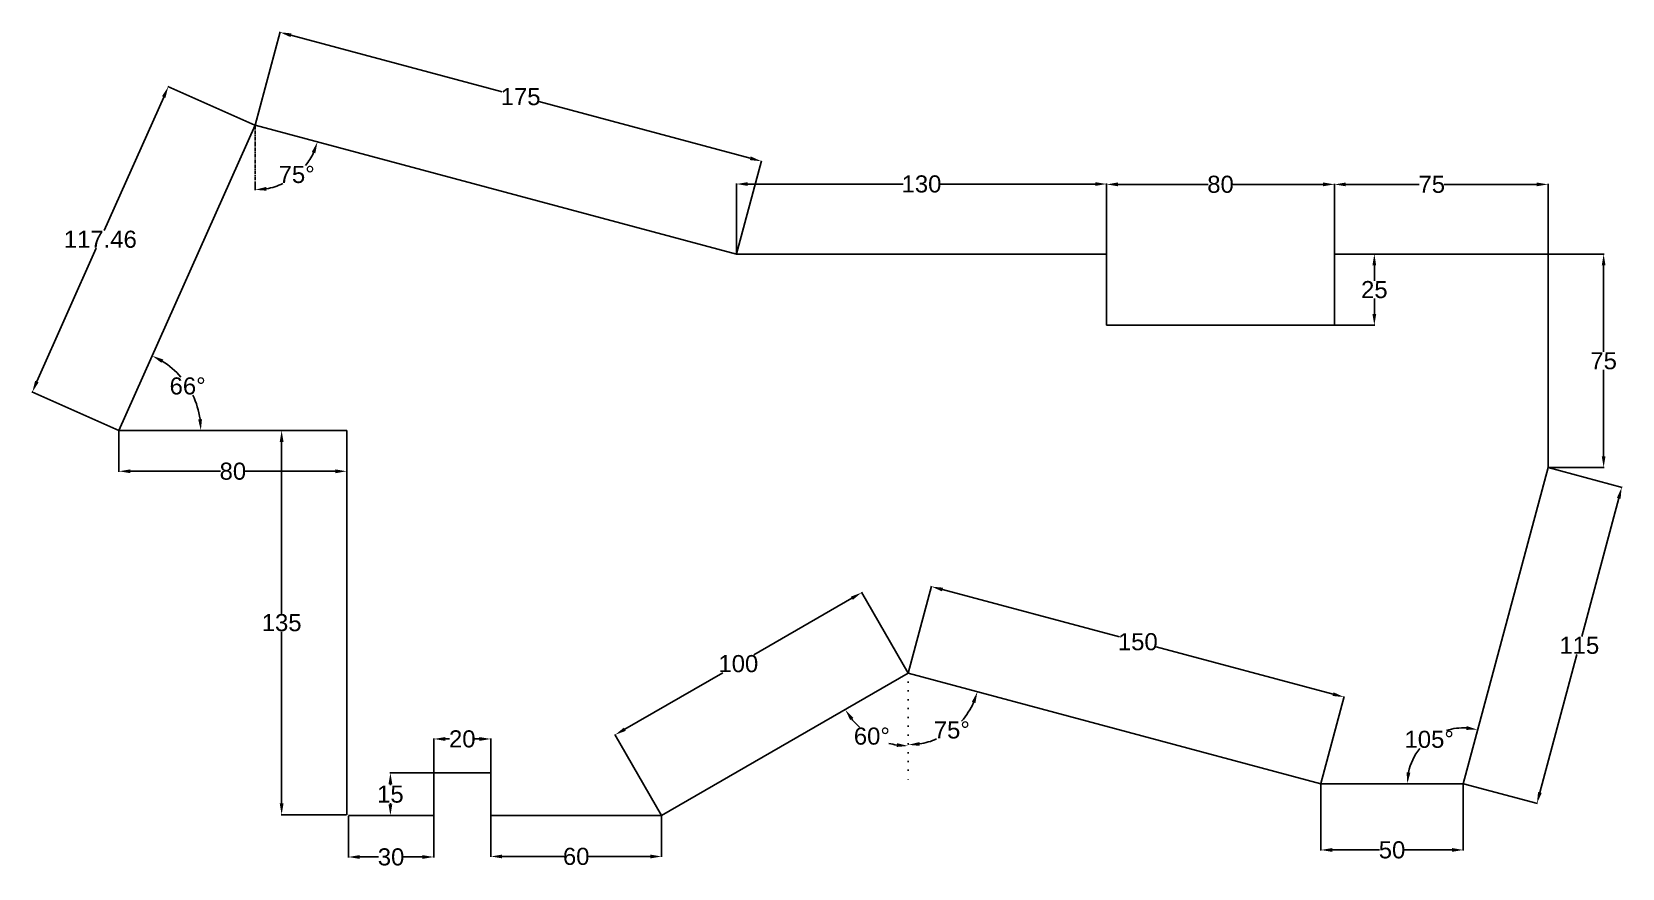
# Model space of a CAD drawing. Header units: inches. Extents: x -94 to 464, y -5 to 289.
import ezdxf

# ---------------------------------------------------------------- set-up
doc = ezdxf.new("R2010")
doc.units = ezdxf.units.IN
doc.header["$MEASUREMENT"] = 0
doc.linetypes.add('ACAD_ISO07W100', pattern=[3, 0, -3])
doc.linetypes.add('CENTER', pattern=[2, 1.25, -0.25, 0.25, -0.25])
doc.styles.get("Standard").update_dxf_attribs({"font": 'arial.ttf'})
doc.dimstyles.get("Standard").update_dxf_attribs({"dimtxt": 6, "dimasz": 4, "dimexe": 0.18, "dimexo": 0.0625, "dimgap": 0.09, "dimtad": 0, "dimtih": 1, "dimtoh": 1, "dimdec": 0, "dimzin": 0, "dimdsep": 46, "dimtxsty": 'Standard', "dimcen": 0.09, "dimadec": 0, "dimazin": 0, "dimtfac": 1, "dimtdec": 0, "dimtofl": 0, "dimtmove": 0, "dimatfit": 3, "dimfxl": 1, "dimtolj": 1, "dimtzin": 0, "dimarcsym": 0})

# ---------------------------------------------------------------- blocks, each defined once
blk = doc.blocks.new('*D1')
at = {"color": 0, "lineweight": -2, "transparency": 16777216}
for p, q in [((-15.65, 256.18), (-46.2, 269.78)), ((-47.66, 266.05), (-68.52, 219.21)), ((-92.18, 166.05), (-71.32, 212.9)), ((-63.42, 148.87), (-93.97, 162.47))]:
    blk.add_line(p, q, dxfattribs=at)
at = {"color": 0, "transparency": 16777216}
for points in [[(-48.27, 266.32), (-47.05, 265.78), (-46.03, 269.71)], [(-92.79, 166.33), (-91.57, 165.78), (-93.81, 162.4)]]:
    blk.add_solid(points, dxfattribs=at)
at = {"layer": 'Defpoints', "color": 0, "transparency": 16777216}
for p in [(-15.59, 256.15), (-93.81, 162.4), (-63.37, 148.85)]:
    blk.add_point(p, dxfattribs=at)
at = {"color": 0, "transparency": 16777216, "insert": (-69.92, 216.05), "char_height": 6, "attachment_point": 5}
blk.add_mtext('\\A1;117.46', dxfattribs=at)
blk = doc.blocks.new('*D2')
at = {"color": 0, "lineweight": -2, "transparency": 16777216}
for p, q in [((-15.57, 256.21), (-6.8, 288.97)), ((-2.98, 287.76), (71.22, 267.88)), ((158.33, 244.53), (84.13, 264.42)), ((153.46, 210.92), (162.24, 243.67))]:
    blk.add_line(p, q, dxfattribs=at)
at = {"color": 0, "transparency": 16777216}
for points in [[(-2.81, 288.4), (-3.15, 287.11), (-6.84, 288.79)], [(158.5, 245.18), (158.16, 243.89), (162.19, 243.5)]]:
    blk.add_solid(points, dxfattribs=at)
at = {"layer": 'Defpoints', "color": 0, "transparency": 16777216}
for p in [(-15.59, 256.15), (162.19, 243.5), (153.45, 210.86)]:
    blk.add_point(p, dxfattribs=at)
at = {"color": 0, "transparency": 16777216, "insert": (77.67, 266.15), "char_height": 6, "attachment_point": 5}
blk.add_mtext('\\A1;175', dxfattribs=at)
blk = doc.blocks.new('*D3')
at = {"color": 0, "lineweight": -2, "transparency": 16777216}
for p, q in [((153.45, 210.92), (153.45, 235.66)), ((157.45, 235.48), (212.02, 235.48)), ((279.45, 235.48), (224.87, 235.48)), ((283.45, 210.92), (283.45, 235.66))]:
    blk.add_line(p, q, dxfattribs=at)
at = {"color": 0, "transparency": 16777216}
for points in [[(157.45, 236.15), (157.45, 234.82), (153.45, 235.48)], [(279.45, 236.15), (279.45, 234.82), (283.45, 235.48)]]:
    blk.add_solid(points, dxfattribs=at)
at = {"layer": 'Defpoints', "color": 0, "transparency": 16777216}
for p in [(283.45, 235.48), (153.45, 210.86), (283.45, 210.86)]:
    blk.add_point(p, dxfattribs=at)
at = {"color": 0, "transparency": 16777216, "insert": (218.45, 235.48), "char_height": 6, "attachment_point": 5}
blk.add_mtext('\\A1;130', dxfattribs=at)
blk = doc.blocks.new('*D4')
at = {"color": 0, "lineweight": -2, "transparency": 16777216}
for p, q in [((283.45, 185.92), (283.45, 235.54)), ((287.45, 235.36), (319.07, 235.36)), ((359.45, 235.36), (327.83, 235.36)), ((363.45, 185.92), (363.45, 235.54))]:
    blk.add_line(p, q, dxfattribs=at)
at = {"color": 0, "transparency": 16777216}
for points in [[(287.45, 236.03), (287.45, 234.7), (283.45, 235.36)], [(359.45, 236.03), (359.45, 234.7), (363.45, 235.36)]]:
    blk.add_solid(points, dxfattribs=at)
at = {"layer": 'Defpoints', "color": 0, "transparency": 16777216}
for p in [(363.45, 235.36), (283.45, 185.86), (363.45, 185.86)]:
    blk.add_point(p, dxfattribs=at)
at = {"color": 0, "transparency": 16777216, "insert": (323.45, 235.36), "char_height": 6, "attachment_point": 5}
blk.add_mtext('\\A1;80', dxfattribs=at)
blk = doc.blocks.new('*D5')
at = {"color": 0, "lineweight": -2, "transparency": 16777216}
for p, q in [((363.45, 210.92), (363.45, 235.53)), ((367.45, 235.35), (393.24, 235.35)), ((434.45, 235.35), (402.02, 235.35)), ((438.45, 210.92), (438.45, 235.53))]:
    blk.add_line(p, q, dxfattribs=at)
at = {"color": 0, "transparency": 16777216}
for points in [[(367.45, 236.01), (367.45, 234.68), (363.45, 235.35)], [(434.45, 236.01), (434.45, 234.68), (438.45, 235.35)]]:
    blk.add_solid(points, dxfattribs=at)
at = {"layer": 'Defpoints', "color": 0, "transparency": 16777216}
for p in [(438.45, 235.35), (363.45, 210.86), (438.45, 210.86)]:
    blk.add_point(p, dxfattribs=at)
at = {"color": 0, "transparency": 16777216, "insert": (397.63, 235.35), "char_height": 6, "attachment_point": 5}
blk.add_mtext('\\A1;75', dxfattribs=at)
blk = doc.blocks.new('*D6')
at = {"color": 0, "lineweight": -2, "transparency": 16777216}
for p, q in [((438.51, 210.86), (458.16, 210.86)), ((457.98, 206.86), (457.98, 176.5)), ((457.98, 139.86), (457.98, 170.22)), ((438.51, 135.86), (458.16, 135.86))]:
    blk.add_line(p, q, dxfattribs=at)
at = {"color": 0, "transparency": 16777216}
for points in [[(457.31, 206.86), (458.65, 206.86), (457.98, 210.86)], [(457.31, 139.86), (458.65, 139.86), (457.98, 135.86)]]:
    blk.add_solid(points, dxfattribs=at)
at = {"layer": 'Defpoints', "color": 0, "transparency": 16777216}
for p in [(438.45, 210.86), (438.45, 135.86), (457.98, 135.86)]:
    blk.add_point(p, dxfattribs=at)
at = {"color": 0, "transparency": 16777216, "insert": (457.98, 173.36), "char_height": 6, "attachment_point": 5}
blk.add_mtext('\\A1;75', dxfattribs=at)
blk = doc.blocks.new('*D7')
at = {"color": 0, "lineweight": -2, "transparency": 16777216}
for p, q in [((438.51, 135.84), (464.5, 128.88)), ((463.29, 125.06), (450.28, 76.54)), ((435.59, 21.71), (448.59, 70.23)), ((408.74, 24.76), (434.73, 17.8))]:
    blk.add_line(p, q, dxfattribs=at)
at = {"color": 0, "transparency": 16777216}
for points in [[(462.64, 125.23), (463.93, 124.89), (464.32, 128.93)], [(434.95, 21.88), (436.24, 21.54), (434.56, 17.84)]]:
    blk.add_solid(points, dxfattribs=at)
at = {"layer": 'Defpoints', "color": 0, "transparency": 16777216}
for p in [(438.45, 135.86), (408.68, 24.78), (434.56, 17.84)]:
    blk.add_point(p, dxfattribs=at)
at = {"color": 0, "transparency": 16777216, "insert": (449.44, 73.39), "char_height": 6, "attachment_point": 5}
blk.add_mtext('\\A1;115', dxfattribs=at)
blk = doc.blocks.new('*D8')
at = {"color": 0, "lineweight": -2, "transparency": 16777216}
for p, q in [((358.68, 24.72), (358.68, 1.34)), ((408.68, 24.72), (408.68, 1.34)), ((362.68, 1.52), (379.31, 1.52)), ((404.68, 1.52), (388.06, 1.52))]:
    blk.add_line(p, q, dxfattribs=at)
at = {"color": 0, "transparency": 16777216}
for points in [[(362.68, 2.19), (362.68, 0.85), (358.68, 1.52)], [(404.68, 2.19), (404.68, 0.85), (408.68, 1.52)]]:
    blk.add_solid(points, dxfattribs=at)
at = {"layer": 'Defpoints', "color": 0, "transparency": 16777216}
for p in [(358.68, 24.78), (408.68, 24.78), (408.68, 1.52)]:
    blk.add_point(p, dxfattribs=at)
at = {"color": 0, "transparency": 16777216, "insert": (383.68, 1.52), "char_height": 6, "attachment_point": 5}
blk.add_mtext('\\A1;50', dxfattribs=at)
blk = doc.blocks.new('*D9')
at = {"color": 0, "lineweight": -2, "transparency": 16777216}
for p, q in [((193.96, 89.95), (159.59, 70.1)), ((213.76, 63.65), (197.34, 92.1)), ((114.29, 43.95), (148.66, 63.79)), ((127.16, 13.65), (110.73, 42.1))]:
    blk.add_line(p, q, dxfattribs=at)
at = {"color": 0, "transparency": 16777216}
for points in [[(193.63, 90.52), (194.3, 89.37), (197.43, 91.95)], [(113.96, 44.52), (114.62, 43.37), (110.82, 41.95)]]:
    blk.add_solid(points, dxfattribs=at)
at = {"layer": 'Defpoints', "color": 0, "transparency": 16777216}
for p in [(197.43, 91.95), (213.79, 63.6), (127.19, 13.6)]:
    blk.add_point(p, dxfattribs=at)
at = {"color": 0, "transparency": 16777216, "insert": (154.13, 66.95), "char_height": 6, "attachment_point": 5}
blk.add_mtext('\\A1;100', dxfattribs=at)
blk = doc.blocks.new('*D10')
at = {"color": 0, "lineweight": -2, "transparency": 16777216}
for p, q in [((213.81, 63.66), (222, 94.23)), ((225.82, 93.02), (287.97, 76.36)), ((362.98, 56.26), (300.82, 72.92)), ((358.7, 24.84), (366.89, 55.4))]:
    blk.add_line(p, q, dxfattribs=at)
at = {"color": 0, "transparency": 16777216}
for points in [[(225.99, 93.66), (225.64, 92.37), (221.95, 94.05)], [(363.15, 56.91), (362.81, 55.62), (366.84, 55.23)]]:
    blk.add_solid(points, dxfattribs=at)
at = {"layer": 'Defpoints', "color": 0, "transparency": 16777216}
for p in [(213.79, 63.6), (366.84, 55.23), (358.68, 24.78)]:
    blk.add_point(p, dxfattribs=at)
at = {"color": 0, "transparency": 16777216, "insert": (294.4, 74.64), "char_height": 6, "attachment_point": 5}
blk.add_mtext('\\A1;150', dxfattribs=at)
blk = doc.blocks.new('*D11')
at = {"color": 0, "lineweight": -2, "transparency": 16777216}
for p, q in [((67.19, 13.54), (67.19, -0.95)), ((127.19, 13.54), (127.19, -0.95)), ((71.19, -0.77), (92.8, -0.77)), ((123.19, -0.77), (101.58, -0.77))]:
    blk.add_line(p, q, dxfattribs=at)
at = {"color": 0, "transparency": 16777216}
for points in [[(71.19, -0.11), (71.19, -1.44), (67.19, -0.77)], [(123.19, -0.11), (123.19, -1.44), (127.19, -0.77)]]:
    blk.add_solid(points, dxfattribs=at)
at = {"layer": 'Defpoints', "color": 0, "transparency": 16777216}
for p in [(67.19, 13.6), (127.19, 13.6), (127.19, -0.77)]:
    blk.add_point(p, dxfattribs=at)
at = {"color": 0, "transparency": 16777216, "insert": (97.19, -0.77), "char_height": 6, "attachment_point": 5}
blk.add_mtext('\\A1;60', dxfattribs=at)
blk = doc.blocks.new('*D12')
at = {"color": 0, "lineweight": -2, "transparency": 16777216}
for p, q in [((47.19, 28.66), (47.19, 40.69)), ((51.19, 40.51), (52.76, 40.51)), ((63.19, 40.51), (61.62, 40.51)), ((67.19, 28.66), (67.19, 40.69))]:
    blk.add_line(p, q, dxfattribs=at)
at = {"color": 0, "transparency": 16777216}
for points in [[(51.19, 41.18), (51.19, 39.85), (47.19, 40.51)], [(63.19, 41.18), (63.19, 39.85), (67.19, 40.51)]]:
    blk.add_solid(points, dxfattribs=at)
at = {"layer": 'Defpoints', "color": 0, "transparency": 16777216}
for p in [(67.19, 40.51), (47.19, 28.6), (67.19, 28.6)]:
    blk.add_point(p, dxfattribs=at)
at = {"color": 0, "transparency": 16777216, "insert": (57.19, 40.51), "char_height": 6, "attachment_point": 5}
blk.add_mtext('\\A1;20', dxfattribs=at)
blk = doc.blocks.new('*D13')
at = {"color": 0, "lineweight": -2, "transparency": 16777216}
for p, q in [((17.19, 13.54), (17.19, -1.13)), ((47.19, 13.54), (47.19, -1.13)), ((21.19, -0.95), (27.82, -0.95)), ((43.19, -0.95), (36.57, -0.95))]:
    blk.add_line(p, q, dxfattribs=at)
at = {"color": 0, "transparency": 16777216}
for points in [[(21.19, -0.29), (21.19, -1.62), (17.19, -0.95)], [(43.19, -0.29), (43.19, -1.62), (47.19, -0.95)]]:
    blk.add_solid(points, dxfattribs=at)
at = {"layer": 'Defpoints', "color": 0, "transparency": 16777216}
for p in [(17.19, 13.6), (47.19, 13.6), (47.19, -0.95)]:
    blk.add_point(p, dxfattribs=at)
at = {"color": 0, "transparency": 16777216, "insert": (32.19, -0.95), "char_height": 6, "attachment_point": 5}
blk.add_mtext('\\A1;30', dxfattribs=at)
blk = doc.blocks.new('*D14')
at = {"color": 0, "lineweight": -2, "transparency": 16777216}
for p, q in [((16.57, 148.85), (-6.42, 148.85)), ((-6.24, 144.85), (-6.24, 84.5)), ((-6.24, 17.85), (-6.24, 78.19)), ((16.57, 13.85), (-6.42, 13.85))]:
    blk.add_line(p, q, dxfattribs=at)
at = {"color": 0, "transparency": 16777216}
for points in [[(-6.91, 144.85), (-5.57, 144.85), (-6.24, 148.85)], [(-6.91, 17.85), (-5.57, 17.85), (-6.24, 13.85)]]:
    blk.add_solid(points, dxfattribs=at)
at = {"layer": 'Defpoints', "color": 0, "transparency": 16777216}
for p in [(16.63, 148.85), (-6.24, 13.85), (16.63, 13.85)]:
    blk.add_point(p, dxfattribs=at)
at = {"color": 0, "transparency": 16777216, "insert": (-6.24, 81.35), "char_height": 6, "attachment_point": 5}
blk.add_mtext('\\A1;135', dxfattribs=at)
blk = doc.blocks.new('*D15')
at = {"color": 0, "lineweight": -2, "transparency": 16777216}
for p, q in [((-63.37, 148.78), (-63.37, 134.38)), ((16.63, 148.78), (16.63, 134.38)), ((-59.37, 134.56), (-27.75, 134.56)), ((12.63, 134.56), (-18.98, 134.56))]:
    blk.add_line(p, q, dxfattribs=at)
at = {"color": 0, "transparency": 16777216}
for points in [[(-59.37, 135.22), (-59.37, 133.89), (-63.37, 134.56)], [(12.63, 135.22), (12.63, 133.89), (16.63, 134.56)]]:
    blk.add_solid(points, dxfattribs=at)
at = {"layer": 'Defpoints', "color": 0, "transparency": 16777216}
for p in [(-63.37, 148.85), (16.63, 148.85), (16.63, 134.56)]:
    blk.add_point(p, dxfattribs=at)
at = {"color": 0, "transparency": 16777216, "insert": (-23.37, 134.56), "char_height": 6, "attachment_point": 5}
blk.add_mtext('\\A1;80', dxfattribs=at)
blk = doc.blocks.new('*D16')
at = {"color": 0, "lineweight": -2, "transparency": 16777216}
blk.add_line((-15.59, 236.09), (-15.59, 233.27), dxfattribs=at)
for start, end in [(321.2532, 334.8913), (280.1087, 295.4957)]:
    blk.add_arc((-15.59, 256.15), 22.7, start, end, dxfattribs=at)
at = {"color": 0, "transparency": 16777216}
for points in [[(4.34, 246.75), (5.59, 246.29), (6.34, 250.28)], [(-11.55, 233.14), (-11.66, 234.47), (-15.59, 233.45)]]:
    blk.add_solid(points, dxfattribs=at)
at = {"layer": 'Defpoints', "color": 0, "transparency": 16777216}
for p in [(-15.59, 256.15), (-15.59, 256.15), (-15.59, 236.15), (-6, 235.58), (153.45, 210.86)]:
    blk.add_point(p, dxfattribs=at)
at = {"color": 0, "transparency": 16777216, "insert": (-0.95, 238.8), "char_height": 6, "attachment_point": 5}
blk.add_mtext('\\A1;75°', dxfattribs=at)
blk = doc.blocks.new('*D17')
at = {"color": 0, "lineweight": -2, "transparency": 16777216}
for start, end in [(86.6921, 107.4552), (140.7463, 168.3079)]:
    blk.add_arc((408.68, 24.78), 19.64, start, end, dxfattribs=at)
at = {"color": 0, "transparency": 16777216}
for points in [[(409.92, 45.04), (409.71, 43.72), (413.76, 43.74)], [(390.12, 28.69), (388.79, 28.82), (389.05, 24.78)]]:
    blk.add_solid(points, dxfattribs=at)
at = {"layer": 'Defpoints', "color": 0, "transparency": 16777216}
for p in [(438.45, 135.86), (401.97, 43.23), (358.68, 24.78), (408.68, 24.78), (408.68, 24.78)]:
    blk.add_point(p, dxfattribs=at)
at = {"color": 0, "transparency": 16777216, "insert": (396.73, 40.36), "char_height": 6, "attachment_point": 5}
blk.add_mtext('\\A1;105°', dxfattribs=at)
blk = doc.blocks.new('*D18')
at = {"color": 0, "lineweight": -2, "transparency": 16777216}
for start, end in [(40.8654, 58.0249), (7.9751, 25.7849)]:
    blk.add_arc((-63.37, 148.85), 28.76, start, end, dxfattribs=at)
at = {"color": 0, "transparency": 16777216}
for points in [[(-48.45, 172.66), (-47.82, 173.83), (-51.67, 175.12)], [(-34.22, 152.88), (-35.55, 152.79), (-34.61, 148.85)]]:
    blk.add_solid(points, dxfattribs=at)
at = {"layer": 'Defpoints', "color": 0, "transparency": 16777216}
for p in [(-15.59, 256.15), (-36.7, 159.62), (-63.37, 148.85), (-63.37, 148.85), (16.63, 148.85)]:
    blk.add_point(p, dxfattribs=at)
at = {"color": 0, "transparency": 16777216, "insert": (-39.25, 164.51), "char_height": 6, "attachment_point": 5}
blk.add_mtext('\\A1;66°', dxfattribs=at)
blk = doc.blocks.new('*D19')
at = {"color": 0, "lineweight": -2, "transparency": 16777216}
for p, q in [((47.13, 28.6), (31.77, 28.6)), ((31.95, 24.6), (31.95, 24.25)), ((31.95, 17.6), (31.95, 17.95)), ((47.13, 13.6), (31.77, 13.6))]:
    blk.add_line(p, q, dxfattribs=at)
at = {"color": 0, "transparency": 16777216}
for points in [[(31.28, 24.6), (32.62, 24.6), (31.95, 28.6)], [(31.28, 17.6), (32.62, 17.6), (31.95, 13.6)]]:
    blk.add_solid(points, dxfattribs=at)
at = {"layer": 'Defpoints', "color": 0, "transparency": 16777216}
for p in [(31.95, 28.6), (47.19, 28.6), (47.19, 13.6)]:
    blk.add_point(p, dxfattribs=at)
at = {"color": 0, "transparency": 16777216, "insert": (31.95, 21.1), "char_height": 6, "attachment_point": 5}
blk.add_mtext('\\A1;15', dxfattribs=at)
blk = doc.blocks.new('*D20')
at = {"color": 0, "lineweight": -2, "transparency": 16777216}
for start, end in [(218.9825, 227.9497), (254.6092, 261.0175)]:
    blk.add_arc((213.79, 63.6), 25.54, start, end, dxfattribs=at)
at = {"color": 0, "transparency": 16777216}
for points in [[(193.39, 47.16), (194.49, 47.91), (191.67, 50.83)], [(209.86, 39.04), (209.75, 37.71), (213.79, 38.06)]]:
    blk.add_solid(points, dxfattribs=at)
at = {"layer": 'Defpoints', "color": 0, "transparency": 16777216}
for p in [(213.79, 63.6), (213.79, 63.6), (197.38, 44.04), (213.79, 24.16), (127.19, 13.6)]:
    blk.add_point(p, dxfattribs=at)
at = {"color": 0, "transparency": 16777216, "insert": (201.02, 41.48), "char_height": 6, "attachment_point": 5}
blk.add_mtext('\\A1;60°', dxfattribs=at)
blk = doc.blocks.new('*D21')
at = {"color": 0, "lineweight": -2, "transparency": 16777216}
for start, end in [(318.0534, 335.8763), (279.1237, 293.3256)]:
    blk.add_arc((213.79, 63.6), 25.15, start, end, dxfattribs=at)
at = {"color": 0, "transparency": 16777216}
for points in [[(236.12, 53.55), (237.37, 53.1), (238.08, 57.09)], [(217.83, 38.11), (217.73, 39.44), (213.79, 38.45)]]:
    blk.add_solid(points, dxfattribs=at)
at = {"layer": 'Defpoints', "color": 0, "transparency": 16777216}
for p in [(213.79, 63.6), (213.79, 63.6), (224.42, 40.81), (213.79, 24.16), (358.68, 24.78)]:
    blk.add_point(p, dxfattribs=at)
at = {"color": 0, "transparency": 16777216, "insert": (229.1, 43.65), "char_height": 6, "attachment_point": 5}
blk.add_mtext('\\A1;75°', dxfattribs=at)
blk = doc.blocks.new('*D22')
at = {"color": 0, "lineweight": -2, "transparency": 16777216}
for p, q in [((363.51, 210.86), (377.64, 210.86)), ((377.46, 206.86), (377.46, 201.51)), ((377.46, 189.86), (377.46, 195.21)), ((363.51, 185.86), (377.64, 185.86))]:
    blk.add_line(p, q, dxfattribs=at)
at = {"color": 0, "transparency": 16777216}
for points in [[(376.79, 206.86), (378.12, 206.86), (377.46, 210.86)], [(376.79, 189.86), (378.12, 189.86), (377.46, 185.86)]]:
    blk.add_solid(points, dxfattribs=at)
at = {"layer": 'Defpoints', "color": 0, "transparency": 16777216}
for p in [(363.45, 210.86), (363.45, 185.86), (377.46, 185.86)]:
    blk.add_point(p, dxfattribs=at)
at = {"color": 0, "transparency": 16777216, "insert": (377.46, 198.36), "char_height": 6, "attachment_point": 5}
blk.add_mtext('\\A1;25', dxfattribs=at)

msp = doc.modelspace()

# ---------------------------------------------------------------- linework, layer by layer
for p, q in [((-15.59, 256.15), (-63.37, 148.85)), ((153.45, 210.86), (-15.59, 256.15)), ((283.45, 210.86), (153.45, 210.86)), ((283.45, 185.86), (283.45, 210.86)), ((438.45, 210.86), (363.45, 210.86)), ((363.45, 210.86), (363.45, 185.86)), ((363.45, 210.86), (363.45, 185.86)), ((438.45, 135.86), (438.45, 210.86)), ((363.45, 185.86), (283.45, 185.86)), ((-63.37, 148.85), (16.63, 148.85)), ((16.63, 148.85), (16.63, 13.85)), ((408.68, 24.78), (438.45, 135.86)), ((127.19, 13.6), (213.79, 63.6)), ((213.79, 63.6), (358.68, 24.78)), ((47.19, 13.6), (47.19, 28.6)), ((47.19, 28.6), (67.19, 28.6)), ((67.19, 28.6), (67.19, 13.6)), ((358.68, 24.78), (408.68, 24.78)), ((17.19, 13.6), (47.19, 13.6)), ((67.19, 13.6), (127.19, 13.6))]:
    msp.add_line(p, q)
at = {"linetype": 'CENTER'}
msp.add_line((-15.59, 256.15), (-15.59, 236.15), dxfattribs=at)
at = {"linetype": 'ACAD_ISO07W100'}
msp.add_line((213.79, 63.6), (213.79, 24.16), dxfattribs=at)

# ---------------------------------------------------------------- dimensions: what is measured, and where the dimension line sits
for p1, p2, distance, picture, middle in [((-15.59, 256.15), (153.45, 210.86), 33.79, '*D2', (77.67, 266.15)), ((438.45, 135.86), (408.68, 24.78), 26.79, '*D7', (449.44, 73.39)), ((127.19, 13.6), (213.79, 63.6), 32.73, '*D9', (154.13, 66.95)), ((213.79, 63.6), (358.68, 24.78), 31.53, '*D10', (294.4, 74.64))]:
    dim = msp.add_aligned_dim(p1=p1, p2=p2, distance=distance, dimstyle='Standard')
    dim.commit()
    dim.dimension.update_dxf_attribs({"geometry": picture, "text_midpoint": middle})
dim = msp.add_aligned_dim(p1=(-15.59, 256.15), p2=(-63.37, 148.85), distance=-33.32, text='<>.46', dimstyle='Standard')
dim.commit()
dim.dimension.update_dxf_attribs({"geometry": '*D1', "text_midpoint": (-69.92, 216.05)})
for base, line1, line2, picture, middle in [((-36.7, 159.62), ((-63.37, 148.85), (16.63, 148.85)), ((-15.59, 256.15), (-63.37, 148.85)), '*D18', (-39.25, 164.51)), ((401.97, 43.23), ((408.68, 24.78), (438.45, 135.86)), ((358.68, 24.78), (408.68, 24.78)), '*D17', (396.73, 40.36)), ((197.38, 44.04), ((213.79, 63.6), (213.79, 24.16)), ((127.19, 13.6), (213.79, 63.6)), '*D20', (201.02, 41.48)), ((224.42, 40.81), ((213.79, 63.6), (213.79, 24.16)), ((213.79, 63.6), (358.68, 24.78)), '*D21', (229.1, 43.65))]:
    dim = msp.add_angular_dim_2l(base=base, line1=line1, line2=line2, dimstyle='Standard')
    dim.commit()
    dim.dimension.update_dxf_attribs({"geometry": picture, "text_midpoint": middle})
dim = msp.add_angular_dim_2l(base=(-6, 235.58), line1=((-15.59, 256.15), (-15.59, 236.15)), line2=((153.45, 210.86), (-15.59, 256.15)), dimstyle='Standard')
dim.commit()
dim.dimension.update_dxf_attribs({"geometry": '*D16', "text_midpoint": (-0.95, 238.8), "dimtype": 162})
for base, p1, p2, picture, middle in [((283.45, 235.48), (153.45, 210.86), (283.45, 210.86), '*D3', (218.45, 235.48)), ((16.63, 134.56), (-63.37, 148.85), (16.63, 148.85), '*D15', (-23.37, 134.56)), ((67.19, 40.51), (47.19, 28.6), (67.19, 28.6), '*D12', (57.19, 40.51)), ((408.68, 1.52), (358.68, 24.78), (408.68, 24.78), '*D8', (383.68, 1.52)), ((47.19, -0.95), (17.19, 13.6), (47.19, 13.6), '*D13', (32.19, -0.95)), ((127.19, -0.77), (67.19, 13.6), (127.19, 13.6), '*D11', (97.19, -0.77))]:
    dim = msp.add_linear_dim(base=base, p1=p1, p2=p2, dimstyle='Standard')
    dim.commit()
    dim.dimension.update_dxf_attribs({"geometry": picture, "text_midpoint": middle})
for base, p1, p2, picture, middle in [((363.45, 235.36), (283.45, 185.86), (363.45, 185.86), '*D4', (323.45, 235.36)), ((438.45, 235.35), (363.45, 210.86), (438.45, 210.86), '*D5', (397.63, 235.35))]:
    dim = msp.add_linear_dim(base=base, p1=p1, p2=p2, dimstyle='Standard')
    dim.commit()
    dim.dimension.update_dxf_attribs({"geometry": picture, "text_midpoint": middle, "dimtype": 160})
for base, p1, p2, picture, middle in [((377.46, 185.86), (363.45, 210.86), (363.45, 185.86), '*D22', (377.46, 198.36)), ((457.98, 135.86), (438.45, 210.86), (438.45, 135.86), '*D6', (457.98, 173.36)), ((-6.24, 13.85), (16.63, 148.85), (16.63, 13.85), '*D14', (-6.24, 81.35)), ((31.95, 28.6), (47.19, 13.6), (47.19, 28.6), '*D19', (31.95, 21.1))]:
    dim = msp.add_linear_dim(base=base, p1=p1, p2=p2, angle=90, dimstyle='Standard')
    dim.commit()
    dim.dimension.update_dxf_attribs({"geometry": picture, "text_midpoint": middle})

doc.saveas('drawing.dxf')
